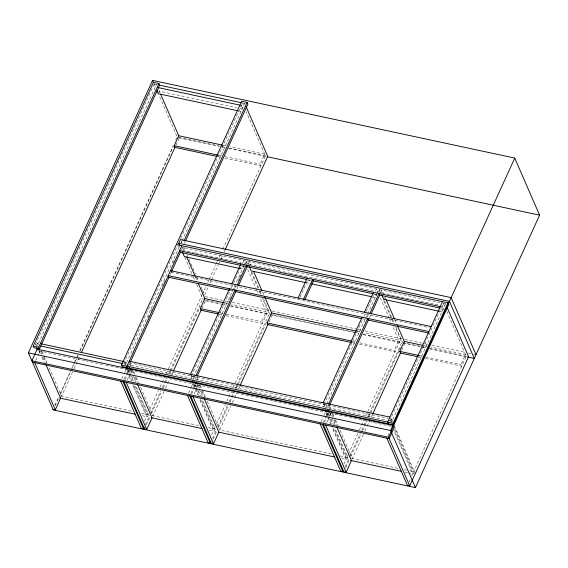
<?xml version="1.0" encoding="UTF-8"?>
<svg xmlns="http://www.w3.org/2000/svg" width="568" height="568" viewBox="0 0 568 568"><rect width="100%" height="100%" fill="white"/><g stroke="black" fill="none" stroke-linecap="round" stroke-linejoin="round"><path stroke-width="0.43" stroke-dasharray="2.84 2.13" d="M35.422 344.513L153.772 84.817M36.65 345.124L37.595 343.051L39.313 343.42M38.51 343.242L156.427 84.497M35.805 360.332L38.631 354.134M38.986 353.353L40.044 351.031L41.443 354.233M158.479 93.053L159.331 91.185L236.714 107.778M54.84 405.339L58.88 396.471M60.35 393.248L70.269 371.479M71.738 368.256L73.947 363.421M74.309 362.611L76.147 358.585M76.517 357.776L77.617 355.362M79.825 350.52L173.126 145.784M175.697 140.14L176.804 137.719M55.082 405.893L58.76 397.834M60.229 394.611L70.879 371.231M71.248 370.428L78.228 355.114M80.067 351.081L173.368 146.338M72.562 371.969L61.536 396.152L48.976 367.29M74.032 368.746L79.903 355.845M175.959 145.074L179.452 137.406M123.675 363.456L177.102 246.228M180.688 238.361L242.401 102.943L245.532 103.61M125.876 364.89L124.484 361.688L125.4 361.88L124.449 363.96L125.819 364.251L179.552 246.356M181.022 243.125L181.76 241.514M182.129 240.704L244.687 103.433M148.014 317.76L149.114 315.339M150.953 311.314L152.054 308.9M162.327 286.357L163.428 283.943M163.79 283.141L164.89 280.727M172.963 263.012L174.795 258.987M121.779 378.771L124.605 372.572M124.96 371.799L126.018 369.47L127.417 372.672M128.063 367.042L129.646 363.577M170.258 274.458L171.55 271.625M181.455 249.899L182.591 247.407L439.802 302.574M184.422 243.381L185.154 241.769M124.065 379.268L128.304 369.96M124.981 379.459L127.807 373.261M128.162 372.48L129.22 370.159M127.267 379.949L131.506 370.648L132.905 373.85M224.779 158.067L260.889 165.813L260.158 164.145L264.702 154.177L230.31 146.8M144.449 421.321L146.565 416.671L132.635 384.671M148.248 412.979L147.51 414.59L134.95 385.736M149.718 409.755L158.536 390.408M160.006 387.184L164.408 377.514M166.246 373.481L201.881 295.296M202.244 294.487L205.921 286.428M207.76 282.395L208.861 279.981M209.223 279.172L215.84 264.667M216.202 263.857L217.31 261.443M219.141 257.411L220.249 254.989M222.819 249.352L265.426 155.845L246.235 111.761M142.319 415.755L147.481 416.862L148.425 414.789L135.866 385.928M145.387 424.757L149.796 415.087M150.165 414.278L160.815 390.905M162.285 387.681L164.124 383.649M164.493 382.839L166.332 378.813M168.533 373.978L169.633 371.557M170.002 370.748L203.06 298.207M204.53 294.984L208.207 286.918M210.039 282.892L211.147 280.471M211.509 279.669L218.126 265.157M218.488 264.347L219.596 261.933M221.066 258.71L222.535 255.486M224.005 252.256L224.736 250.644M146.31 424.949L149.987 416.876M151.457 413.646L161.759 391.04M163.229 387.816L165.068 383.776M165.437 382.967L167.645 378.125M169.484 374.092L170.592 371.664M170.954 370.861L200.39 306.28M164.038 391.544L152.998 415.769L140.09 386.112M165.508 388.32L169.555 379.438M171.763 374.589L172.871 372.168M201.938 308.381L205.616 300.309L221.151 303.639M191.253 376.009L230.991 288.807M231.353 287.997L233.199 283.964M233.562 283.155L242.394 263.779M242.735 263.041L243.871 260.549L245.262 263.758M191.217 378.281L192.161 376.201L193.56 379.41M243.956 265.867L192.587 378.572L128.971 364.926M244.318 265.064L246.157 261.039L247.549 264.248M194.604 376.357L193.503 378.771L325.208 407.022L326.309 404.608M229.827 299.073L230.927 296.659M234.591 288.608L235.699 286.194M238.262 280.556L239.362 278.142M239.731 277.333L241.563 273.307M245.965 263.651L247.066 261.237L248.464 264.439M188.548 393.099L191.018 387.667M191.373 386.893L192.786 383.79L105.293 365.025M194.874 379.062L195.825 376.989L197.217 380.198M236.842 289.176L238.319 285.945M248.216 264.219L249.352 261.727L250.751 264.929M190.834 393.589L193.66 387.383M194.015 386.609L195.072 384.28M191.75 393.78L194.22 388.356M194.576 387.582L195.988 384.479M194.036 394.27L196.862 388.072M197.217 387.298L198.275 384.969L199.666 388.171M226.107 315.645L262.352 323.419L261.628 321.751L266.172 311.782L231.645 304.377M211.566 434.868L213.334 430.991L199.404 398.992M215.016 427.299L214.278 428.911L201.718 400.057M216.486 424.069L225.319 404.693M226.788 401.462L231.204 391.771M233.043 387.738L266.896 313.451L260.265 298.221M209.059 430.075L214.25 431.183L215.194 429.11L202.286 399.453M212.524 438.262L216.571 429.387M218.048 426.156L227.612 405.169M229.081 401.938L230.92 397.898M231.29 397.096L233.498 392.254M235.337 388.214L236.444 385.793M236.806 384.983L269.182 313.941L262.203 297.909M213.071 439.27L216.756 431.197M218.226 427.967L228.528 405.36M229.997 402.137L234.414 392.445M236.252 388.413L266.42 322.212M331.371 454.031L219.717 430.082L230.807 405.864M232.276 402.641L234.115 398.601M234.485 397.792L236.693 392.95M238.532 388.91L239.639 386.488M269.076 321.9L272.384 314.629M299.911 297.298L307.906 279.754M323.866 404.451L362.505 319.678M363.974 316.447L365.813 312.407M366.183 311.605L373.914 294.643M323.838 406.724L324.782 404.65L326.181 407.852M326.678 403.798L365.196 319.273M365.565 318.463L376.57 294.316M376.939 293.507L378.771 289.481L380.17 292.69M327.225 404.799L326.124 407.213L387.149 420.306M367.212 317.05L368.312 314.636M378.586 292.094L379.687 289.68L381.085 292.889M327.495 407.512L328.439 405.431L329.838 408.64M321.168 421.541L323.639 416.117M323.994 415.336L325.407 412.24L327.495 417.04M369.463 317.626L370.57 315.197M380.837 292.662L381.973 290.17L383.372 293.379M323.1 422.805L326.281 415.833M326.635 415.052L327.693 412.73M324.371 422.23L326.841 416.798M327.196 416.024L328.609 412.922M326.657 422.72L329.483 416.514M329.838 415.74L330.895 413.412L332.287 416.614M383.748 299.343L384.6 297.476M359.516 344.265L394.973 351.869L394.249 350.193L398.793 340.232L364.195 332.805M343.832 464.084L345.955 459.434L332.024 427.434M348.006 454.94L346.899 457.361L334.339 428.499M348.369 454.13L357.939 433.135M359.409 429.905L363.825 420.221M365.664 416.181L399.517 341.9L392.886 326.671M341.673 458.518L346.87 459.633L347.815 457.552L334.9 427.896M345.145 466.711L349.192 457.829M349.561 457.027L360.233 433.611M361.702 430.381L363.541 426.348M363.91 425.538L366.119 420.696M367.957 416.656L369.058 414.235M369.427 413.433L401.803 342.39L394.824 326.359M345.692 467.712L349.37 459.64M350.846 456.409L361.149 433.81M362.618 430.579L367.035 420.895M368.873 416.855L399.041 350.662M399.41 349.852L400.511 347.431M363.428 434.314L352.387 458.539L339.827 429.678M364.897 431.084L366.736 427.044M367.105 426.241L369.314 421.392M371.152 417.359L372.26 414.938M401.697 350.342L405.005 343.079L422.265 346.778M389.662 420.909L443.253 303.312L445.603 303.816M390.606 421.044L391.551 418.971L390.635 418.772L392.034 421.981M445.539 303.809L391.977 421.342L388.008 420.49M387.937 435.862L388.995 433.533M425.489 358.415L461.741 366.19L461.017 364.521L465.554 354.553L431.034 347.147M408.832 482.282L410.245 479.186M411.658 476.083L412.723 473.755L393.915 430.558M446.746 311.328L466.285 356.221L413.667 471.681L395.172 429.195M408.449 472.839L413.632 473.953L414.583 471.873L395.392 427.789M154.141 84.007L157.272 84.682M240.15 108.516L242.728 109.07M238.155 110.824L241.592 111.562M222.578 145.138L226.014 145.877M219.866 146.075L177.166 136.916L158.862 94.863M220.725 146.26L225.02 147.183M229.323 148.099L267.713 156.335M179.147 137.846L218.999 146.395M222.471 147.14L225.07 147.694M228.535 148.44L266.662 156.619M218.893 155.291L221.47 155.845M224.914 156.583L260.158 164.145M217.899 156.598L220.476 157.144M177.883 246.398L179.452 246.732M182.314 250.083L194.398 252.675M195.264 252.859L214.25 256.928M215.116 257.112L234.101 261.188M234.96 261.372L241.002 262.672M249.082 264.404L288.863 272.938M289.73 273.123L308.758 277.205M309.624 277.39L328.652 281.465M329.518 281.657L345.081 284.994M345.947 285.179L364.975 289.261M365.835 289.446L375.349 291.483L376.485 288.991L377.883 292.2M381.703 292.847L439.533 305.25M241.599 265.533L245.269 266.321M307.622 279.69L310.256 280.258M374.213 293.976L377.351 294.65M241.599 266.122L244.19 266.676M307.615 280.28L311.072 281.025M374.205 294.565L376.804 295.119M440.988 308.885L443.572 309.439M239.597 268.43L243.054 269.168M305.612 282.587L309.936 283.517M373.07 297.057L375.668 297.611M439.852 311.378L442.436 311.931M171.231 272.32L429.301 327.679M230.239 290.454L233.043 291.05M362.86 318.896L365.21 319.401M205.275 296.638L222.635 300.358M226.099 301.104L228.705 301.665M232.177 302.41L271.227 310.781M272.093 310.973L357.13 329.206M357.996 329.397L361.468 330.143M364.94 330.881L403.983 339.259M404.849 339.444L423.941 343.541M424.807 343.725L427.413 344.286M431.751 345.216L464.723 352.288M468.195 353.033L472.533 353.963M473.4 354.148L475.139 354.524M224.743 302.9L227.328 303.454M357.279 331.321L359.871 331.882M424.126 345.663L426.717 346.217M222.017 303.83L226.334 304.753M230.651 305.676L269.182 313.941M353.679 332.067L270.098 314.139L263.467 298.91M354.546 332.252L358.869 333.182M363.193 334.112L401.803 342.39M423.132 346.963L425.716 347.517M430.033 348.447L466.285 356.221M205.311 300.749L226.135 305.215M230.473 306.145L269.523 314.523M270.389 314.707L358.898 333.693M363.236 334.623L402.279 342.994M403.145 343.186L420.505 346.906M421.371 347.091L425.709 348.021M429.181 348.766L466.491 356.768M220.199 312.861L222.791 313.422M226.241 314.161L261.628 321.751M352.735 341.29L355.327 341.851M359.65 342.774L394.249 350.193M419.589 355.632L422.173 356.186M425.631 356.924L461.017 364.521M219.198 314.168L222.656 314.906M351.734 342.589L355.192 343.335M418.588 356.931L422.038 357.67M129.057 362.668L388.036 418.218M35.273 344.833L38.368 345.493M38.624 350.726L84.511 360.566M85.377 360.751L104.427 364.841M197.359 384.77L273.251 401.051M274.117 401.235L309.617 408.853M310.483 409.038L324.335 412.006M329.98 413.22L390.997 426.305M133.281 386.141L134.19 386.339M60.627 395.953L132.933 411.466M141.538 413.312L148.425 414.789M152.089 415.57L198.772 425.588M208.279 427.626L215.194 429.11M340.026 455.884L347.815 457.552M351.471 458.34L398.154 468.351M404.21 469.651L408.527 470.581M409.393 470.765L414.583 471.873M404.991 472.1L407.583 472.654M443.253 303.312L444.872 307.025M442.117 305.804L443.736 309.517M385.118 297.384L385.814 298.988M394.888 319.834L396.279 323.036M384.571 300.905L392.247 318.541M392.602 319.337L394.341 323.348M396.088 327.353L402.719 342.589M383.656 300.706L391.338 318.343M391.686 319.145L393.077 322.347M380.326 297.809L389.052 317.853M389.399 318.655L391.139 322.659M376.321 293.713L376.967 295.197M391.551 418.971L392.595 421.378M394.44 429.862L413.632 473.953M242.401 102.943L244.013 106.656M241.265 105.435L242.877 109.148M329.355 405.63L330.753 408.839M332.848 413.646L335.29 419.255M335.638 420.057L338.081 425.673M332.28 414.25L333.331 416.656M334.722 419.866L337.165 425.475M333.679 419.816L335.773 424.615M329.937 413.121L334.857 424.417M328.623 413.469L329.667 415.868M331.066 419.077L333.508 424.686M323.142 402.783L325.265 407.661M327.708 413.27L328.751 415.677M330.15 418.879L332.244 423.692M326.281 412.34L331.201 423.636M333.26 428.371L346.87 459.633M327.842 417.835L330.633 424.239M262.615 292.186L263.659 294.593M251.603 271.653L259.633 290.092M259.981 290.894L261.727 294.899M251.042 272.264L258.021 288.296M259.413 291.498L260.811 294.707M247.705 269.367L256.431 289.403M256.779 290.205L258.525 294.217M243.7 265.27L244.346 266.754M158.87 90.113L160.261 93.315M153.963 83.602L155.533 87.216M181.128 241.166L181.831 242.77M183.578 246.789L185.331 250.815M187.078 254.833L188.477 258.049M188.832 258.852L195.477 274.124M196.876 277.34L198.63 281.366M201.079 286.989L202.13 289.403M202.478 290.205L204.224 294.224M182.591 247.407L183.982 250.609M195.499 277.063L196.897 280.272M184.834 257.332L192.864 275.771M193.212 276.573L194.959 280.578M196.698 284.589L203.223 299.57M196.734 377.188L197.785 379.587M200.227 385.203L205.46 397.224M207.206 401.235L219.766 430.09M199.311 385.005L200.71 388.214M202.101 391.416L204.544 397.025M201.065 391.366L203.152 396.166M197.316 384.678L202.236 395.974M196.003 385.019L197.046 387.426M198.445 390.635L200.887 396.244M190.521 374.333L192.644 379.211M195.087 384.827L197.181 389.634M197.529 390.436L199.624 395.243M193.66 383.89L198.58 395.186M200.291 399.119L214.25 431.183M192.786 383.79L194.881 388.59M195.229 389.392L197.664 394.994M129.973 362.86L131.016 365.267M133.807 371.678L135.901 376.492M136.249 377.294L138.691 382.903M129.405 363.47L130.448 365.87M132.543 370.684L133.941 373.886M135.333 377.095L137.428 381.902M134.297 377.045L136.384 381.845M130.555 370.357L135.787 382.378M125.4 361.88L126.444 364.287M128.886 369.896L130.285 373.105M131.677 376.314L133.771 381.121M127.97 369.704L132.855 380.922M126.891 369.569L128.325 372.864M128.673 373.666L132.159 381.668M133.523 384.799L147.481 416.862M128.808 375.874L130.896 380.674M41.996 351.258L43.743 355.27M44.091 356.072L46.881 362.483M37.595 343.051L38.29 344.655M41.081 351.067L43.523 356.676M43.878 357.478L46.32 363.087M42.834 357.428L44.922 362.228M39.093 350.74L40.527 354.034M41.883 357.151L44.006 362.036"/><path stroke-width="0.85" d="M28.4 352.842L152.565 80.393L514.75 158.074L539.6 215.158L415.435 487.607L53.25 409.926L28.4 352.842L390.592 430.53L415.435 487.607M33.221 346.068L153.41 82.339L158.898 83.517L159.629 85.186L39.44 348.915L33.952 347.737L33.221 346.068L38.709 347.247L39.44 348.915M38.709 347.247L158.898 83.517M217.04 156.413L174.916 147.375L174.184 145.706L178.728 135.738L222.578 145.138M53.009 409.365L55.295 409.855L60.591 398.225L45.965 364.628M81.373 352.621L175.05 147.077M176.371 244.559L448.017 302.822L448.741 304.491L393.851 424.935L122.212 366.672L121.481 364.997L241.67 101.267L247.158 102.446L247.889 104.121L185.523 240.967M179.772 245.703L178.728 243.296L180.432 239.554L451.155 297.625L476.005 354.709M181.859 245.731L126.969 366.175L127.701 367.844M184.06 240.903L247.158 102.446M130.264 362.228L169.051 277.113M171.607 271.49L180.39 252.22M120.721 381.1L141.269 428.3L143.555 428.79L144.286 427.179M225.106 249.842L267.713 156.335L246.079 106.635M218.339 313.983L201.079 310.277L200.348 308.609L204.892 298.64L223.877 302.709M123.923 381.788L144.471 428.982L146.757 429.472L152.054 417.842L137.428 384.245M173.24 371.358L201.2 310M190.521 374.333L229.515 288.778M231.787 283.794L240.867 263.864M196.01 375.512L235.003 289.957L235.727 291.625M237.275 284.973L246.356 265.036L247.087 266.711M197.103 376.378L236.111 290.795M238.688 285.143L247.513 265.76M187.49 395.42L208.037 442.621L210.323 443.111L211.055 441.492M351.734 342.589L267.84 324.598L267.116 322.929L271.66 312.961L356.413 331.137M190.692 396.109L211.232 443.303L213.518 443.793L218.822 432.17L204.196 398.566M240.008 385.679L267.968 324.321M298.094 298.022L307.181 278.086M303.582 299.194L312.67 279.264L313.394 280.933L305.037 299.272M323.142 402.783L362.135 317.228M364.4 312.244L373.488 292.307M328.631 403.962L367.617 318.407L368.348 320.075M369.889 313.422L378.977 293.486L379.701 295.154M329.724 404.821L368.362 320.047M371.302 313.586L379.765 295.012M417.721 356.747L400.461 353.047L399.737 351.372L404.281 341.404L423.266 345.479M323.313 424.552L343.853 471.752L346.139 472.242L351.443 460.612L336.817 427.015M372.622 414.129L400.589 352.764M442.529 301.644L387.639 422.088L388.363 423.756M393.851 424.935L393.127 423.266L448.017 302.822M390.592 430.53L514.75 158.074M388.555 437.289L393.858 425.659L37.154 349.15L31.858 360.779L388.555 437.289L409.705 485.874L407.419 485.384L386.872 438.191M409.705 485.874L468.572 356.711L447.286 307.813M159.004 85.051L241.542 102.758M157.868 87.543L240.406 105.25M237.296 110.639L158.195 93.677L156.903 90.703M267.528 156.803L539.6 215.158M174.184 145.706L218.034 155.107M178.728 243.296L449.451 301.359L474.301 358.443L467.357 356.96M440.257 306.628L179.587 250.715L180.319 252.391L240.939 265.391M247.002 266.69L306.755 279.506M312.812 280.805L373.432 293.812M379.495 295.111L440.115 308.112M239.597 268.43L184.359 256.58L182.42 252.121M305.612 282.587L251.127 270.901L249.189 266.442M311.669 283.886L371.344 296.688M438.986 311.193L383.748 299.343L381.81 294.891M170.506 270.652L431.169 326.564M428.897 331.549L168.234 275.636L168.959 277.305L229.578 290.312M235.642 291.611L362.079 318.726M368.142 320.032L428.762 333.033M200.348 308.609L219.333 312.677M267.116 322.929L351.869 341.105M399.737 351.372L418.722 355.447M129.241 361.191L389.911 417.104M41.038 343.789L123.675 361.511M40.953 346.047L122.731 363.591M121.481 364.997L393.127 423.266M32.461 362.171L389.165 438.681L394.462 427.051L393.532 424.907M59.675 398.033L135.433 414.278M151.138 417.65L202.144 428.591M218.772 432.156L334.751 457.034M350.527 460.414L401.533 471.355M386.162 299.79L394.54 319.031M397.33 325.443L404.657 342.277M391.849 423.898L392.779 426.043M328.737 410.366L329.589 412.318M327.367 410.068L328.297 412.212M325.081 409.578L326.011 411.722M325.599 425.041L346.139 472.242M322.397 424.36L342.937 471.554L340.651 471.064L320.111 423.87M253.541 271.348L261.919 290.582M264.709 296.993L271.689 313.025M160.609 94.118L178.757 135.802M152.565 80.393L153.616 82.8M186.773 257.02L195.151 276.261M198.289 283.475L204.92 298.704M196.272 382.271L196.968 383.876M194.746 381.625L195.676 383.762M192.46 381.135L193.39 383.272M192.978 396.599L213.518 443.793M189.776 395.91L210.323 443.111M129.355 367.595L130.285 369.74M127.062 367.105L127.999 369.25M125.847 367.162L126.621 368.951M126.21 382.278L146.757 429.472M123.007 381.589L143.555 428.79M38.042 348.333L38.738 349.938M36.515 347.687L37.453 349.824M34.747 362.661L55.295 409.855"/></g></svg>
